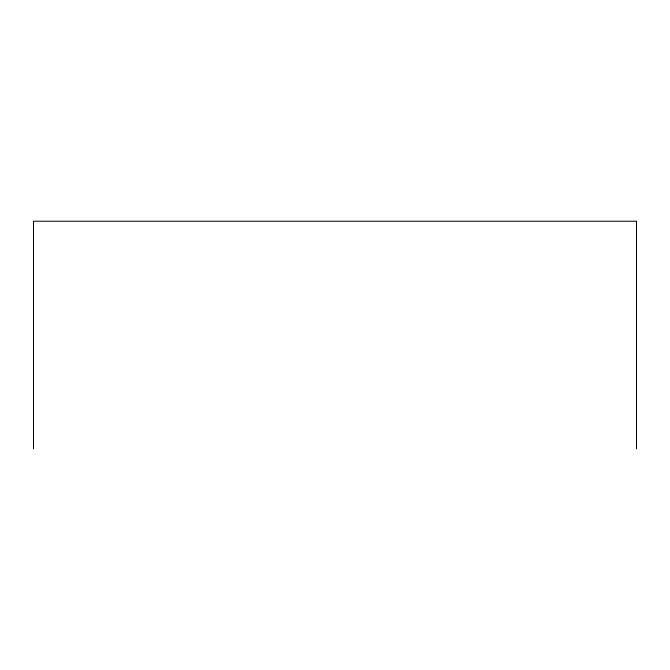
<?xml version="1.0" encoding="UTF-8"?>
<svg xmlns="http://www.w3.org/2000/svg" width="670" height="670" viewBox="0 0 670 670"><rect width="100%" height="100%" fill="white"/><g stroke="black" fill="none" stroke-linecap="round" stroke-linejoin="round"><path stroke-width="1" d="M636.5 448.774L636.5 221.226L33.5 221.226L33.5 448.774"/></g></svg>
